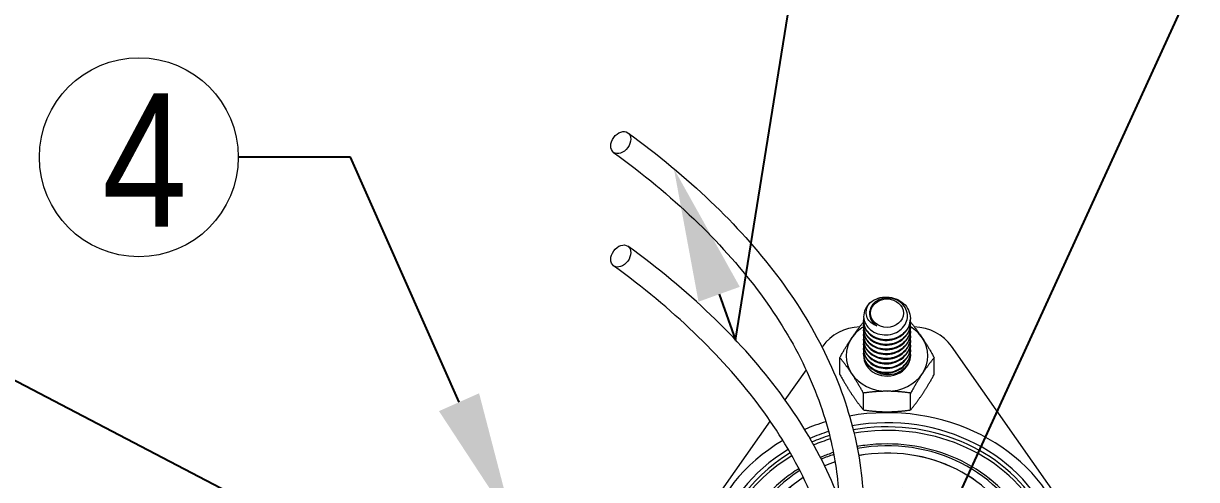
# Model space of a CAD drawing. Extents: x 0 to 216, y -4 to 280.
# Drawn here: x 52.08 to 73, y 157.03 to 165.15 of the extents above; entities that cross this region are included whole.
import ezdxf
from ezdxf import colors
from ezdxf.entities.mleader import LeaderData, LeaderLine
from ezdxf.math import Vec2, Vec3

# ---------------------------------------------------------------- set-up
doc = ezdxf.new("R2010")
doc.units = 0
doc.header["$LTSCALE"] = 10
doc.header["$MEASUREMENT"] = 0
doc.layers.add('CADdetails-1-ANNO', color=41, linetype='CONTINUOUS', lineweight=5)
doc.layers.add('CADdetails-3-FINE', color=11, linetype='CONTINUOUS', lineweight=5)
doc.styles.add('CADdetails-DIMENSIONS', font='ARIALN.TTF', dxfattribs={"height": 2.38})
doc.styles.add('CADdetails-NOTES', font='ARIALN.TTF', dxfattribs={"height": 2.38})

msp = doc.modelspace()

# ---------------------------------------------------------------- linework, layer by layer
at = {"layer": 'CADdetails-1-ANNO'}
msp.add_circle((54.133, 162.77), 1.773, dxfattribs=at)
at = {"layer": 'CADdetails-3-FINE'}
for p, q in [((67.059, 159.929), (67.059, 159.929)), ((67.059, 159.857), (67.059, 159.846)), ((67.893, 159.898), (67.893, 159.888)), ((67.059, 159.773), (67.059, 159.763)), ((67.059, 159.69), (67.059, 159.679)), ((67.893, 159.815), (67.893, 159.804)), ((67.893, 159.732), (67.893, 159.721)), ((67.893, 159.648), (67.893, 159.638)), ((67.059, 159.607), (67.059, 159.596)), ((67.059, 159.523), (67.059, 159.513)), ((67.059, 159.44), (67.059, 159.429)), ((67.893, 159.565), (67.893, 159.554)), ((67.893, 159.482), (67.893, 159.471)), ((66.328, 159.404), (66.316, 159.388)), ((67.059, 159.357), (67.059, 159.346)), ((67.059, 159.273), (67.059, 159.263)), ((67.893, 159.398), (67.893, 159.388)), ((67.893, 159.315), (67.893, 159.304)), ((71.034, 155.982), (68.624, 159.404)), ((66.634, 158.9), (66.634, 159.199)), ((68.318, 158.9), (68.318, 159.199)), ((66.032, 158.983), (65.656, 158.449)), ((67.055, 158.268), (67.055, 158.568)), ((67.897, 158.268), (67.897, 158.568)), ((65.39, 158.073), (63.919, 155.982)), ((65.654, 157.045), (65.633, 157.028)), ((69.298, 157.045), (69.319, 157.028))]:
    msp.add_line(p, q, dxfattribs=at)
for centre, major_axis, ratio in [((62.727, 163.031), (0.127, 0.175), 0.713275), ((62.727, 161.01), (0.127, 0.175), 0.713275), ((67.476, 159.992), (-0.292, 0), 0.866025)]:
    msp.add_ellipse(centre, major_axis=major_axis, ratio=ratio, dxfattribs=at)
for centre, major_axis, start_param, end_param in [((67.476, 159.929), (-0.417, 0), 5.498427, 6.283825), ((67.476, 159.984), (-0.308, 0), 0.158635, 0.944034), ((67.04, 159.029), (0.833, 0), 1.630847, 2.594016), ((67.476, 159.232), (-0.729, 0), 5.32019, 5.759587), ((67.476, 159.232), (-0.729, 0), 3.665191, 4.105042), ((67.913, 159.029), (0.833, 0), 0.547576, 1.510746), ((67.476, 159.232), (-0.729, 0), 5.759587, 6.806784), ((67.476, 159.232), (0.729, 0), 5.759587, 6.806784), ((67.476, 159.232), (-0.417, 0), 6.23398, 9.526204), ((67.476, 159.232), (0.729, 0), 3.665191, 4.712389), ((67.476, 159.232), (0.729, 0), 4.712389, 5.759587), ((67.476, 155.354), (-3.307, 0), 5.308778, 11.19945), ((67.476, 155.354), (-3.1, 0), 5.316534, 11.19736), ((67.476, 155.354), (-3.307, 0), 5.048758, 5.172782), ((67.476, 155.334), (3.039, 0), 5.457206, 8.053768), ((67.476, 155.297), (3.008, 0), 5.462007, 8.050733), ((67.476, 155.354), (2.626, 0), 2.204242, 8.057018), ((67.476, 155.354), (-3.1, 0), 5.055372, 5.171678), ((67.476, 155.334), (3.039, 0), 1.914609, 2.026578), ((67.476, 155.297), (3.008, 0), 1.913052, 2.020355), ((67.476, 155.354), (-2.476, 0), 5.359768, 11.201394), ((67.476, 155.354), (-2.475, 0), 5.359851, 11.201412), ((67.476, 155.334), (-3.039, 0), 5.315863, 7.109165), ((67.476, 155.297), (-3.008, 0), 5.311069, 7.104364), ((67.476, 155.354), (2.626, 0), 1.940999, 2.033129), ((67.476, 155.354), (-2.476, 0), 5.096058, 5.177911), ((67.476, 155.354), (-2.475, 0), 5.096138, 5.177932), ((67.476, 155.334), (-2.688, 0), 5.457206, 10.250757)]:
    msp.add_ellipse(centre, major_axis=major_axis, ratio=0.866025, start_param=start_param, end_param=end_param, dxfattribs=at)
for points, knots in [([(62.855, 163.206), (63.394, 162.815), (63.887, 162.406), (64.772, 161.561), (65.165, 161.123), (65.845, 160.226), (66.131, 159.766), (66.592, 158.828), (66.767, 158.351), (67.001, 157.387), (67.059, 156.901), (67.059, 156.414)], [0.9677636, 0.9677636, 0.9677636, 0.9677636, 1.0883702, 1.0883702, 1.2089767, 1.2089767, 1.3295833, 1.3295833, 1.4501898, 1.4501898, 1.5707963, 1.5707963, 1.5707963, 1.5707963]), ([(62.6, 162.856), (63.125, 162.474), (63.603, 162.078), (64.458, 161.262), (64.835, 160.842), (65.484, 159.985), (65.755, 159.548), (66.19, 158.663), (66.354, 158.216), (66.55, 157.409), (66.602, 157.049), (66.619, 156.689)], [0.9677636, 0.9677636, 0.9677636, 0.9677636, 1.0883702, 1.0883702, 1.2089767, 1.2089767, 1.3295833, 1.3295833, 1.4501898, 1.4501898, 1.5462899, 1.5462899, 1.5462899, 1.5462899]), ([(67.059, 154.393), (67.059, 154.88), (67.001, 155.366), (66.767, 156.33), (66.592, 156.807), (66.131, 157.745), (65.845, 158.205), (65.165, 159.103), (64.772, 159.54), (63.887, 160.385), (63.394, 160.794), (62.855, 161.185)], [4.712389, 4.712389, 4.712389, 4.712389, 4.8329955, 4.8329955, 4.9536021, 4.9536021, 5.0742086, 5.0742086, 5.1948151, 5.1948151, 5.3154217, 5.3154217, 5.3154217, 5.3154217]), ([(66.626, 154.393), (66.626, 154.845), (66.572, 155.297), (66.354, 156.195), (66.19, 156.643), (65.755, 157.527), (65.484, 157.964), (64.835, 158.821), (64.458, 159.241), (63.603, 160.057), (63.125, 160.454), (62.6, 160.835)], [4.712389, 4.712389, 4.712389, 4.712389, 4.8329955, 4.8329955, 4.9536021, 4.9536021, 5.0742086, 5.0742086, 5.1948151, 5.1948151, 5.3154217, 5.3154217, 5.3154217, 5.3154217]), ([(67.181, 160.184), (67.22, 160.216), (67.266, 160.241), (67.367, 160.274), (67.421, 160.281), (67.529, 160.278), (67.582, 160.268), (67.684, 160.229), (67.731, 160.2), (67.808, 160.13), (67.839, 160.089), (67.881, 159.998), (67.893, 159.949), (67.893, 159.851), (67.883, 159.803), (67.842, 159.711), (67.811, 159.669), (67.733, 159.598), (67.688, 159.57), (67.588, 159.53), (67.532, 159.518), (67.423, 159.515), (67.37, 159.522), (67.268, 159.554), (67.221, 159.579), (67.144, 159.643), (67.114, 159.68), (67.071, 159.763), (67.06, 159.809), (67.059, 159.87), (67.06, 159.884), (67.063, 159.898)], [-58.25791, -58.25791, -58.25791, -58.25791, -58.134806, -58.134806, -58.011751, -58.011751, -57.891059, -57.891059, -57.765635, -57.765635, -57.645054, -57.645054, -57.519745, -57.519745, -57.399275, -57.399275, -57.274081, -57.274081, -57.153721, -57.153721, -57.028642, -57.028642, -56.908393, -56.908393, -56.783429, -56.783429, -56.663289, -56.663289, -56.53844, -56.53844, -56.500415, -56.500415, -56.500415, -56.500415]), ([(67.059, 159.929), (67.062, 159.879), (67.076, 159.841), (67.104, 159.78), (67.127, 159.748), (67.187, 159.688), (67.228, 159.659), (67.325, 159.619), (67.374, 159.608), (67.47, 159.602), (67.522, 159.606), (67.624, 159.636), (67.667, 159.658), (67.738, 159.711), (67.772, 159.744), (67.82, 159.826), (67.834, 159.867), (67.843, 159.945), (67.841, 159.988), (67.811, 160.074), (67.789, 160.111), (67.737, 160.169), (67.703, 160.198), (67.616, 160.241), (67.573, 160.254), (67.497, 160.262), (67.45, 160.264), (67.357, 160.242), (67.319, 160.226), (67.262, 160.189), (67.23, 160.163), (67.186, 160.096), (67.174, 160.067), (67.165, 160.015), (67.161, 159.982), (67.172, 159.941)], [-20.484199, -20.484199, -20.484199, -20.484199, -18.711153, -18.711153, -16.311367, -16.311367, -13.716933, -13.716933, -11.44212, -11.44212, -9.400159, -9.400159, -7.639366, -7.639366, -6.090589, -6.090589, -4.771814, -4.771814, -3.646791, -3.646791, -2.705814, -2.705814, -1.942307, -1.942307, -1.322593, -1.322593, -0.869738, -0.869738, -0.522611, -0.522611, -0.278705, -0.278705, -0.112353, -0.112353, 0, 0, 0, 0]), ([(67.295, 159.767), (67.282, 159.771), (67.256, 159.78), (67.205, 159.81), (67.186, 159.825), (67.143, 159.869), (67.124, 159.901), (67.104, 159.966), (67.101, 160.003), (67.111, 160.067), (67.119, 160.091), (67.148, 160.148), (67.17, 160.172), (67.181, 160.184)], [-0.2588349, -0.2588349, -0.2588349, -0.2588349, -0.2124375, -0.2124375, -0.1791086, -0.1791086, -0.1245579, -0.1245579, -0.0764193, -0.0764193, -0.0453854, -0.0453854, -0.000001, -0.000001, -0.000001, -0.000001]), ([(67.059, 159.846), (67.059, 159.845), (67.059, 159.845), (67.06, 159.798), (67.071, 159.752), (67.115, 159.668), (67.145, 159.631), (67.223, 159.568), (67.27, 159.543), (67.371, 159.511), (67.425, 159.504), (67.534, 159.508), (67.589, 159.52), (67.69, 159.561), (67.734, 159.589), (67.811, 159.659), (67.842, 159.702), (67.883, 159.793), (67.893, 159.84), (67.893, 159.888)], [-1.9978316, -1.9978316, -1.9978316, -1.9978316, -1.9960425, -1.9960425, -1.8692351, -1.8692351, -1.7472089, -1.7472089, -1.6202869, -1.6202869, -1.4981506, -1.4981506, -1.3711137, -1.3711137, -1.2488671, -1.2488671, -1.121715, -1.121715, -1.0007752, -1.0007752, -1.0007752, -1.0007752]), ([(67.891, 159.851), (67.892, 159.839), (67.893, 159.827), (67.893, 159.767), (67.883, 159.72), (67.842, 159.628), (67.811, 159.586), (67.733, 159.515), (67.688, 159.487), (67.588, 159.447), (67.533, 159.435), (67.423, 159.432), (67.37, 159.439), (67.268, 159.471), (67.221, 159.496), (67.144, 159.559), (67.114, 159.596), (67.071, 159.68), (67.06, 159.726), (67.059, 159.785), (67.06, 159.797), (67.062, 159.81)], [-55.590657, -55.590657, -55.590657, -55.590657, -55.560731, -55.560731, -55.441142, -55.441142, -55.316864, -55.316864, -55.197385, -55.197385, -55.073221, -55.073221, -54.953852, -54.953852, -54.829802, -54.829802, -54.710541, -54.710541, -54.586605, -54.586605, -54.553743, -54.553743, -54.553743, -54.553743]), ([(67.059, 159.763), (67.059, 159.762), (67.059, 159.761), (67.06, 159.713), (67.072, 159.667), (67.115, 159.584), (67.146, 159.547), (67.224, 159.484), (67.271, 159.459), (67.373, 159.428), (67.426, 159.421), (67.535, 159.425), (67.59, 159.437), (67.691, 159.478), (67.735, 159.506), (67.812, 159.577), (67.843, 159.62), (67.883, 159.71), (67.893, 159.757), (67.893, 159.804)], [-3.981658, -3.981658, -3.981658, -3.981658, -3.9786885, -3.9786885, -3.8527889, -3.8527889, -3.7316319, -3.7316319, -3.6056199, -3.6056199, -3.4843554, -3.4843554, -3.3582307, -3.3582307, -3.2368585, -3.2368585, -3.1106206, -3.1106206, -2.991432, -2.991432, -2.991432, -2.991432]), ([(67.891, 159.768), (67.892, 159.756), (67.893, 159.744), (67.893, 159.684), (67.883, 159.636), (67.842, 159.545), (67.811, 159.502), (67.733, 159.432), (67.688, 159.404), (67.588, 159.363), (67.533, 159.352), (67.423, 159.348), (67.37, 159.355), (67.268, 159.387), (67.221, 159.412), (67.144, 159.476), (67.114, 159.513), (67.071, 159.597), (67.06, 159.643), (67.059, 159.702), (67.06, 159.714), (67.062, 159.726)], [-53.645723, -53.645723, -53.645723, -53.645723, -53.616049, -53.616049, -53.497334, -53.497334, -53.373965, -53.373965, -53.25536, -53.25536, -53.132104, -53.132104, -53.013607, -53.013607, -52.890465, -52.890465, -52.772077, -52.772077, -52.649047, -52.649047, -52.61638, -52.61638, -52.61638, -52.61638]), ([(67.059, 159.679), (67.059, 159.678), (67.06, 159.676), (67.06, 159.627), (67.073, 159.581), (67.117, 159.498), (67.148, 159.462), (67.226, 159.399), (67.273, 159.375), (67.375, 159.344), (67.429, 159.337), (67.538, 159.342), (67.593, 159.354), (67.693, 159.396), (67.737, 159.424), (67.814, 159.495), (67.844, 159.538), (67.883, 159.628), (67.893, 159.675), (67.893, 159.721)], [-5.9524295, -5.9524295, -5.9524295, -5.9524295, -5.9473318, -5.9473318, -5.822318, -5.822318, -5.7020015, -5.7020015, -5.5768785, -5.5768785, -5.4564591, -5.4564591, -5.3312264, -5.3312264, -5.2107034, -5.2107034, -5.0853605, -5.0853605, -4.9686132, -4.9686132, -4.9686132, -4.9686132]), ([(67.891, 159.685), (67.892, 159.673), (67.893, 159.661), (67.893, 159.601), (67.883, 159.553), (67.842, 159.461), (67.811, 159.419), (67.733, 159.349), (67.689, 159.321), (67.588, 159.28), (67.533, 159.268), (67.423, 159.265), (67.37, 159.272), (67.269, 159.304), (67.222, 159.329), (67.144, 159.393), (67.114, 159.43), (67.071, 159.513), (67.06, 159.559), (67.059, 159.618), (67.06, 159.631), (67.062, 159.643)], [-51.714984, -51.714984, -51.714984, -51.714984, -51.685586, -51.685586, -51.567739, -51.567739, -51.445272, -51.445272, -51.327533, -51.327533, -51.205179, -51.205179, -51.087548, -51.087548, -50.965305, -50.965305, -50.847782, -50.847782, -50.725651, -50.725651, -50.693141, -50.693141, -50.693141, -50.693141]), ([(67.059, 159.596), (67.059, 159.593), (67.06, 159.59), (67.061, 159.54), (67.074, 159.494), (67.119, 159.412), (67.151, 159.375), (67.23, 159.314), (67.278, 159.29), (67.38, 159.26), (67.433, 159.254), (67.542, 159.259), (67.597, 159.272), (67.696, 159.315), (67.741, 159.343), (67.816, 159.415), (67.846, 159.458), (67.884, 159.548), (67.893, 159.593), (67.893, 159.638)], [-7.911354, -7.911354, -7.911354, -7.911354, -7.9025042, -7.9025042, -7.7783457, -7.7783457, -7.6588187, -7.6588187, -7.5345553, -7.5345553, -7.4149338, -7.4149338, -7.2905648, -7.2905648, -7.1708473, -7.1708473, -7.0463722, -7.0463722, -6.9332736, -6.9332736, -6.9332736, -6.9332736]), ([(67.891, 159.601), (67.892, 159.589), (67.893, 159.578), (67.893, 159.518), (67.883, 159.47), (67.842, 159.378), (67.811, 159.336), (67.734, 159.265), (67.689, 159.237), (67.588, 159.197), (67.533, 159.185), (67.423, 159.182), (67.37, 159.189), (67.269, 159.22), (67.222, 159.246), (67.144, 159.309), (67.114, 159.346), (67.071, 159.43), (67.06, 159.476), (67.059, 159.535), (67.06, 159.547), (67.062, 159.56)], [-49.798301, -49.798301, -49.798301, -49.798301, -49.769228, -49.769228, -49.652241, -49.652241, -49.530669, -49.530669, -49.413789, -49.413789, -49.292328, -49.292328, -49.175555, -49.175555, -49.054205, -49.054205, -48.937539, -48.937539, -48.8163, -48.8163, -48.783874, -48.783874, -48.783874, -48.783874]), ([(67.059, 159.513), (67.059, 159.507), (67.06, 159.501), (67.063, 159.449), (67.077, 159.404), (67.124, 159.323), (67.156, 159.287), (67.236, 159.226), (67.285, 159.203), (67.387, 159.175), (67.441, 159.17), (67.55, 159.177), (67.604, 159.191), (67.703, 159.235), (67.746, 159.264), (67.82, 159.337), (67.849, 159.38), (67.884, 159.468), (67.893, 159.511), (67.893, 159.554)], [-9.8602968, -9.8602968, -9.8602968, -9.8602968, -9.8450859, -9.8450859, -9.721744, -9.721744, -9.6029087, -9.6029087, -9.479467, -9.479467, -9.3605532, -9.3605532, -9.237011, -9.237011, -9.118016, -9.118016, -8.9943727, -8.9943727, -8.8869267, -8.8869267, -8.8869267, -8.8869267]), ([(67.891, 159.518), (67.892, 159.506), (67.893, 159.494), (67.893, 159.434), (67.883, 159.387), (67.842, 159.295), (67.811, 159.253), (67.734, 159.182), (67.689, 159.154), (67.588, 159.113), (67.533, 159.102), (67.424, 159.098), (67.371, 159.105), (67.269, 159.137), (67.222, 159.162), (67.144, 159.226), (67.114, 159.263), (67.071, 159.346), (67.06, 159.392), (67.059, 159.451), (67.06, 159.464), (67.062, 159.476)], [-47.895508, -47.895508, -47.895508, -47.895508, -47.86685, -47.86685, -47.750715, -47.750715, -47.630029, -47.630029, -47.514, -47.514, -47.393424, -47.393424, -47.277501, -47.277501, -47.157034, -47.157034, -47.041217, -47.041217, -46.92086, -46.92086, -46.88839, -46.88839, -46.88839, -46.88839]), ([(67.059, 159.429), (67.059, 159.42), (67.06, 159.41), (67.065, 159.355), (67.081, 159.31), (67.131, 159.23), (67.165, 159.195), (67.247, 159.137), (67.296, 159.116), (67.4, 159.09), (67.453, 159.086), (67.562, 159.097), (67.616, 159.111), (67.713, 159.158), (67.755, 159.188), (67.827, 159.262), (67.854, 159.306), (67.886, 159.392), (67.893, 159.431), (67.893, 159.471)], [-11.8018606, -11.8018606, -11.8018606, -11.8018606, -11.7765532, -11.7765532, -11.6539894, -11.6539894, -11.5356564, -11.5356564, -11.412997, -11.412997, -11.2946162, -11.2946162, -11.1718609, -11.1718609, -11.0534273, -11.0534273, -10.9305755, -10.9305755, -10.8318146, -10.8318146, -10.8318146, -10.8318146]), ([(67.891, 159.435), (67.892, 159.423), (67.893, 159.411), (67.893, 159.352), (67.883, 159.304), (67.842, 159.212), (67.811, 159.17), (67.734, 159.099), (67.689, 159.071), (67.589, 159.03), (67.534, 159.018), (67.424, 159.015), (67.371, 159.022), (67.27, 159.053), (67.223, 159.078), (67.145, 159.142), (67.114, 159.179), (67.071, 159.262), (67.06, 159.308), (67.059, 159.368), (67.06, 159.38), (67.062, 159.393)], [-46.0063867, -46.0063867, -46.0063867, -46.0063867, -45.9783106, -45.9783106, -45.8630186, -45.8630186, -45.7432081, -45.7432081, -45.6280206, -45.6280206, -45.5083189, -45.5083189, -45.3932356, -45.3932356, -45.2736424, -45.2736424, -45.1586632, -45.1586632, -45.0391783, -45.0391783, -45.0064262, -45.0064262, -45.0064262, -45.0064262]), ([(67.059, 159.346), (67.059, 159.331), (67.061, 159.316), (67.07, 159.256), (67.088, 159.212), (67.142, 159.134), (67.178, 159.1), (67.263, 159.046), (67.313, 159.026), (67.418, 159.005), (67.471, 159.003), (67.579, 159.017), (67.632, 159.034), (67.727, 159.084), (67.768, 159.115), (67.836, 159.192), (67.861, 159.237), (67.887, 159.318), (67.893, 159.353), (67.893, 159.388)], [-13.739051, -13.739051, -13.739051, -13.739051, -13.6992927, -13.6992927, -13.5774846, -13.5774846, -13.4593185, -13.4593185, -13.3374165, -13.3374165, -13.2192536, -13.2192536, -13.0972575, -13.0972575, -12.9790904, -12.9790904, -12.8570001, -12.8570001, -12.7708204, -12.7708204, -12.7708204, -12.7708204]), ([(67.891, 159.351), (67.892, 159.34), (67.893, 159.329), (67.893, 159.269), (67.883, 159.221), (67.843, 159.13), (67.812, 159.087), (67.735, 159.016), (67.69, 158.988), (67.59, 158.947), (67.535, 158.935), (67.426, 158.931), (67.372, 158.938), (67.271, 158.97), (67.223, 158.994), (67.146, 159.058), (67.115, 159.095), (67.072, 159.178), (67.06, 159.224), (67.059, 159.284), (67.06, 159.297), (67.062, 159.31)], [-44.130625, -44.130625, -44.130625, -44.130625, -44.1034369, -44.1034369, -43.9889742, -43.9889742, -43.8700278, -43.8700278, -43.7556677, -43.7556677, -43.6368282, -43.6368282, -43.5225703, -43.5225703, -43.4038375, -43.4038375, -43.2896814, -43.2896814, -43.1710551, -43.1710551, -43.1375937, -43.1375937, -43.1375937, -43.1375937]), ([(67.059, 159.263), (67.059, 159.241), (67.062, 159.219), (67.077, 159.153), (67.098, 159.111), (67.157, 159.036), (67.195, 159.004), (67.284, 158.954), (67.335, 158.936), (67.441, 158.92), (67.495, 158.921), (67.602, 158.94), (67.653, 158.959), (67.745, 159.013), (67.784, 159.047), (67.847, 159.127), (67.87, 159.172), (67.889, 159.248), (67.893, 159.276), (67.893, 159.304)], [-15.6744443, -15.6744443, -15.6744443, -15.6744443, -15.616805, -15.616805, -15.495741, -15.495741, -15.3772569, -15.3772569, -15.2561015, -15.2561015, -15.1376864, -15.1376864, -15.0164389, -15.0164389, -14.8980844, -14.8980844, -14.7767442, -14.7767442, -14.7068502, -14.7068502, -14.7068502, -14.7068502]), ([(67.893, 159.242), (67.891, 159.182), (67.873, 159.137), (67.838, 159.064), (67.807, 159.025), (67.721, 158.951), (67.674, 158.93), (67.594, 158.901), (67.544, 158.892), (67.43, 158.892), (67.383, 158.904), (67.308, 158.931), (67.269, 158.953), (67.236, 158.981)], [0, 0, 0, 0, 0.156252, 0.156252, 0.383936, 0.383936, 0.66418, 0.66418, 1.069371, 1.069371, 1.570345, 1.570345, 2.270799, 2.270799, 2.270799, 2.270799]), ([(69.298, 157.045), (69.101, 157.202), (68.878, 157.333), (68.396, 157.533), (68.138, 157.602), (67.611, 157.67), (67.341, 157.67), (67.032, 157.63), (66.986, 157.623), (66.94, 157.615)], [0.8259793, 0.8259793, 0.8259793, 0.8259793, 1.1239061, 1.1239061, 1.4218329, 1.4218329, 1.7197597, 1.7197597, 1.7718683, 1.7718683, 1.7718683, 1.7718683]), ([(66.519, 157.509), (66.45, 157.486), (66.382, 157.461), (66.306, 157.429), (66.297, 157.426), (66.288, 157.422)], [1.93519511, 1.93519511, 1.93519511, 1.93519511, 2.01768654, 2.01768654, 2.02903552, 2.02903552, 2.02903552, 2.02903552])]:
    msp.add_open_spline(points, degree=3, knots=knots, dxfattribs=at)
msp.add_rational_spline([(67.168, 159.957), (67.175, 159.86), (67.258, 159.793), (67.275, 159.779), (67.295, 159.767)], [0.98976514855, 0.929396862972, 1, 0.984497722595, 0.975309662973], degree=2, knots=[0.985471769, 0.985471769, 0.985471769, 0.987745098, 0.987745098, 0.988244251, 0.988244251, 0.988244251], dxfattribs=at)
for points, weights in [([(66.845, 159.548), (66.942, 159.694), (67.055, 159.831)], [1, 1.0379548493, 1]), ([(67.055, 159.831), (67.058, 159.831), (67.06, 159.832)], [1, 1.00038019105, 1.00075276541]), ([(67.892, 159.832), (67.895, 159.831), (67.897, 159.831)], [1.00076086213, 1.00038432263, 1]), ([(67.897, 159.831), (68.01, 159.694), (68.108, 159.548)], [1, 1.0379548493, 1]), ([(66.634, 159.199), (66.747, 159.401), (66.845, 159.548)], [1, 1.0379548493, 1]), ([(68.108, 159.548), (68.205, 159.401), (68.318, 159.199)], [1, 1.0379548493, 1]), ([(66.845, 158.916), (66.747, 159.063), (66.634, 159.199)], [1, 1.0379548493, 1]), ([(68.318, 159.199), (68.205, 159.063), (68.108, 158.916)], [1, 1.0379548493, 1]), ([(66.634, 158.9), (66.747, 158.698), (66.845, 158.551)], [1, 1.0379548493, 1]), ([(67.055, 158.568), (66.942, 158.77), (66.845, 158.916)], [1, 1.0379548493, 1]), ([(68.108, 158.916), (68.01, 158.77), (67.897, 158.568)], [1, 1.0379548493, 1]), ([(68.108, 158.551), (68.205, 158.698), (68.318, 158.9)], [1, 1.0379548493, 1]), ([(67.476, 158.6), (67.281, 158.6), (67.055, 158.568)], [1, 1.0379548493, 1]), ([(67.897, 158.568), (67.672, 158.6), (67.476, 158.6)], [1, 1.0379548493, 1]), ([(66.845, 158.551), (66.942, 158.405), (67.055, 158.268)], [1, 1.0379548493, 1]), ([(67.897, 158.268), (68.01, 158.405), (68.108, 158.551)], [1, 1.0379548493, 1]), ([(67.055, 158.268), (67.281, 158.235), (67.476, 158.235)], [1, 1.0379548493, 1]), ([(67.476, 158.235), (67.672, 158.235), (67.897, 158.268)], [1, 1.0379548493, 1])]:
    msp.add_rational_spline(points, weights, degree=2, dxfattribs=at)
for points in [[(67.891, 159.268), (67.892, 159.259), (67.892, 159.251), (67.893, 159.242)], [(65.904, 157.221), (65.817, 157.167), (65.733, 157.108), (65.654, 157.045)]]:
    msp.add_open_spline(points, degree=3, dxfattribs=at)

# ---------------------------------------------------------------- texts
at = {"layer": 'CADdetails-1-ANNO', "insert": (53.481, 163.91), "char_height": 2.38, "width": 1.29911, "attachment_point": 1, "style": 'CADdetails-NOTES'}
msp.add_mtext('4', dxfattribs=at)

# ---------------------------------------------------------------- leaders
at = {"layer": 'CADdetails-1-ANNO'}
ml = msp.add_multileader_mtext('Standard', dxfattribs=at)
ml.set_content('', color=256, style='CADdetails-DIMENSIONS')
ml.set_leader_properties()
ml.build(insert=Vec2(0, 0))
ml.multileader.update_dxf_attribs({"dogleg_length": 2, "arrow_head_size": 2.38})
ctx = ml.context
ctx.base_point, ctx.char_height, ctx.arrow_head_size, ctx.landing_gap_size, ctx.plane_origin = Vec3(75.8, 167.756), 2.38, 2.38, 1.5, Vec3(67.748, 156.894)
notes = []
notes.append((ctx, [(0, (1, 1, 0), (73.8, 167.756), (1, 0), 2, [(1, [(67.748, 156.894), (67.699, 154.443)], 0, [])])]))
ctx.mtext.insert, ctx.mtext.flow_direction = Vec3(77.3, 168.946), 5
ml = msp.add_multileader_mtext('Standard', dxfattribs=at)
ml.set_content('', color=256, style='CADdetails-DIMENSIONS')
ml.set_leader_properties()
ml.build(insert=Vec2(0, 0))
ml.multileader.update_dxf_attribs({"dogleg_length": 2, "arrow_head_size": 2.38})
ctx = ml.context
ctx.base_point, ctx.char_height, ctx.arrow_head_size, ctx.landing_gap_size, ctx.plane_origin = Vec3(68.073, 167.585), 2.38, 2.38, 1.5, Vec3(63.675, 162.567)
notes.append((ctx, [(0, (1, 1, 0), (66.073, 167.585), (1, 0), 2, [(1, [(63.675, 162.567), (64.776, 159.513)], 0, [])])]))
ctx.mtext.insert, ctx.mtext.flow_direction = Vec3(69.573, 168.775), 5
ml = msp.add_multileader_mtext('Standard', dxfattribs=at)
ml.set_content('', color=256, style='CADdetails-DIMENSIONS')
ml.set_leader_properties()
ml.build(insert=Vec2(0, 0))
ml.multileader.update_dxf_attribs({"dogleg_length": 2, "arrow_head_size": 2.38})
ctx = ml.context
ctx.base_point, ctx.char_height, ctx.arrow_head_size, ctx.landing_gap_size, ctx.plane_origin = Vec3(52.906, 162.77), 2.38, 2.38, 1.5, Vec3(60.809, 156.23)
ctx.text_align_type = 2
notes.append((ctx, [(0, (1, 1, 0), (57.906, 162.77), (-1, 0), 2, [(0, [(60.809, 156.23)], 0, [])])]))
ctx.mtext.insert, ctx.mtext.alignment, ctx.mtext.flow_direction = Vec3(54.406, 163.96), 3, 5
ml = msp.add_multileader_mtext('Standard', dxfattribs=at)
ml.set_content('', color=256, style='CADdetails-DIMENSIONS')
ml.set_leader_properties()
ml.build(insert=Vec2(0, 0))
ml.multileader.update_dxf_attribs({"dogleg_length": 2, "arrow_head_size": 2.38})
ctx = ml.context
ctx.base_point, ctx.char_height, ctx.arrow_head_size, ctx.landing_gap_size, ctx.plane_origin = Vec3(44.473, 160.068), 2.38, 2.38, 1.5, Vec3(61.643, 153.715)
ctx.text_align_type = 2
notes.append((ctx, [(0, (1, 1, 0), (49.473, 160.068), (-1, 0), 2, [(0, [(61.643, 153.715)], 0, [])])]))
ctx.mtext.insert, ctx.mtext.alignment, ctx.mtext.flow_direction = Vec3(45.973, 161.258), 3, 5
for ctx, leaders in notes:
    for number, flags, end, landing, length, lines in leaders:
        leader = LeaderData()
        leader.index, (leader.has_last_leader_line, leader.has_dogleg_vector, leader.attachment_direction) = number, flags
        leader.last_leader_point, leader.dogleg_vector, leader.dogleg_length = Vec3(end), Vec3(landing), length
        for number, points, colour, breaks in lines:
            line = LeaderLine()
            line.index, line.vertices, line.color, line.breaks = number, Vec3.list(points), colors.encode_raw_color(colour), breaks
            leader.lines.append(line)
        ctx.leaders.append(leader)

doc.saveas('drawing.dxf')
